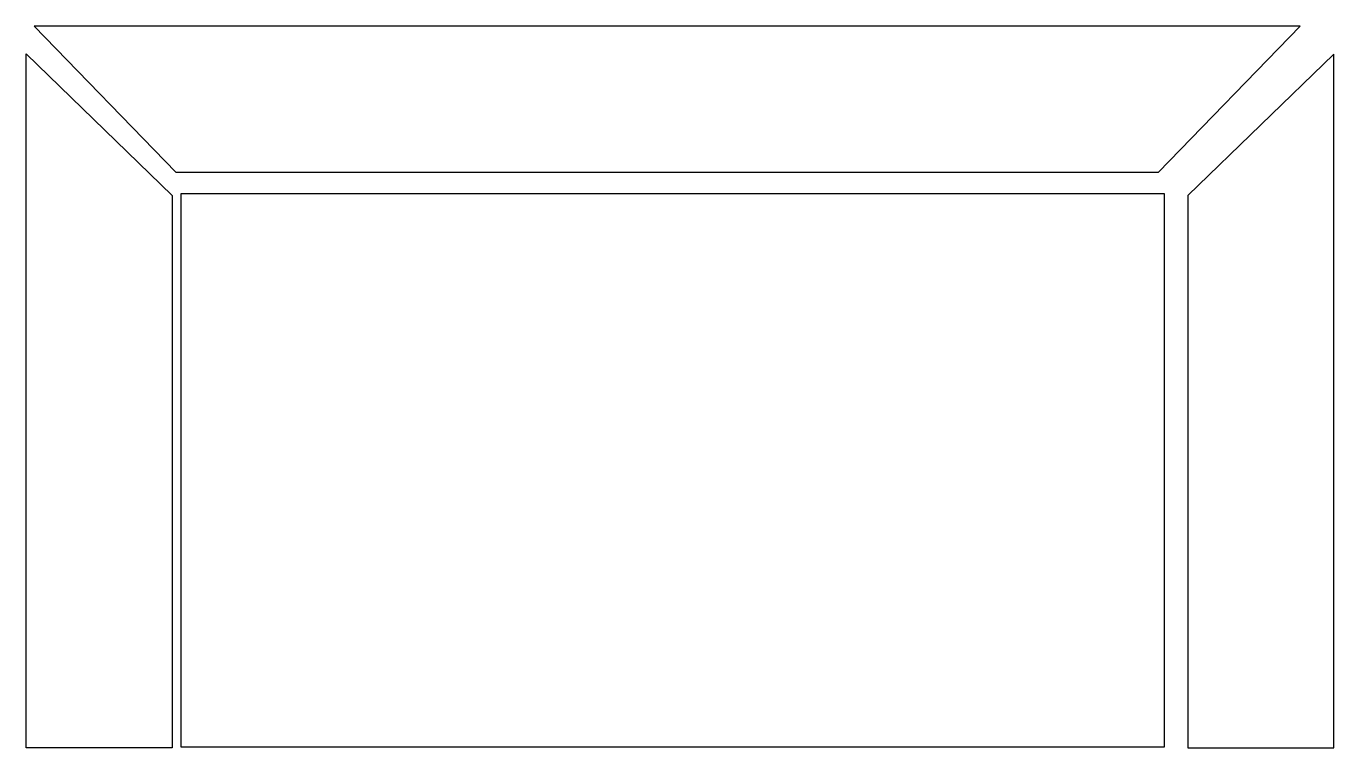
# Model space of a CAD drawing. Extents: x 0.3 to 85.4, y 0 to 46.9.
import ezdxf

# ---------------------------------------------------------------- set-up
doc = ezdxf.new("R2010")
doc.units = 0
doc.layers.get('0').update_dxf_attribs({"linetype": 'CONTINUOUS'})

msp = doc.modelspace()

# ---------------------------------------------------------------- linework, layer by layer
for points in [[(74.014, 37.434), (83.221, 46.934), (0.861, 46.934), (10.067, 37.434)], [(9.832, -0.016), (0.332, -0.016), (0.332, 45.124), (9.832, 35.918)], [(75.923, -0.026), (85.423, -0.026), (85.423, 45.114), (75.923, 35.907)], [(10.398, 36.034), (10.398, 0.034), (74.398, 0.034), (74.398, 36.034)]]:
    msp.add_lwpolyline(points, close=True)

doc.saveas('drawing.dxf')
